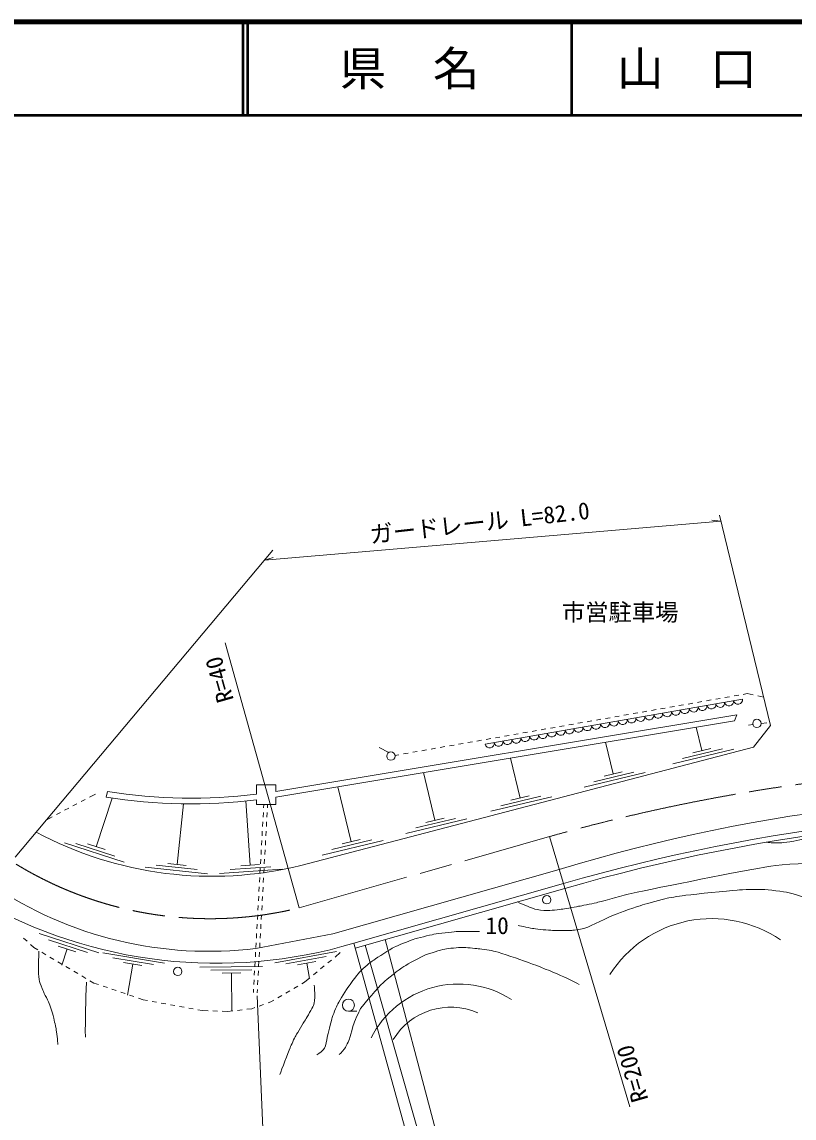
# Model space of a CAD drawing. Units: millimetres, scale not verified. Extents: x 40000 to 680000, y 20000 to 380000.
# Drawn here: x 274052 to 356875, y 262378 to 380000 of the extents above; entities that cross this region are included whole.
import ezdxf
from ezdxf.enums import TextEntityAlignment as Align

# ---------------------------------------------------------------- set-up
doc = ezdxf.new("R2010")
doc.units = ezdxf.units.MM
doc.header["$LTSCALE"] = 1000
doc.linetypes.add('CHAIN', pattern=[18.5, 12, -1.5, 3.5, -1.5])
for name, color, linetype, lineweight in [('M-BMK', 2, 'CHAIN', 13), ('M-STR-HTXT', 7, 'Continuous', 13), ('M-TTL', 2, 'Continuous', 140), ('M-TTL-LINE', 7, 'Continuous', 50), ('M-TTL-TXT', 7, 'Continuous', 13), ('M-WORK', 1, 'Continuous', 13)]:
    doc.layers.add(name, color=color, linetype=linetype, lineweight=lineweight)
doc.styles.add('ＭＳ ゴシック', font='')
doc.styles.get('ＭＳ ゴシック').set_extended_font_data('MS Gothic')

msp = doc.modelspace()

# ---------------------------------------------------------------- linework, layer by layer
at = {"layer": 'M-BMK'}
msp.add_line((303778, 284926), (330634, 292579), dxfattribs=at)
for centre, radius, start, end in [((384811, 101099), 198997, 94.57466, 105.79814), ((294240, 323697), 39926, 238.61723, 283.82046)]:
    msp.add_arc(centre, radius, start, end, dxfattribs=at)
at = {"layer": 'M-STR-HTXT'}
for p, q in [((348872, 327081), (354357, 304497)), ((349028, 326441), (348049, 326539)), ((319524, 245531), (309648, 281132)), ((321394, 250016), (313007, 281524)), ((317276, 258438), (310871, 280915))]:
    msp.add_line(p, q, dxfattribs=at)
for points in [[(349028, 326441), (300064, 322246), (301010, 322513)], [(299277, 275487), (301132, 232025), (338799, 232025)]]:
    msp.add_lwpolyline(points, dxfattribs=at)
at = {"layer": 'M-TTL'}
msp.add_line((680000, 380000), (40000, 380000), dxfattribs=at)
at = {"layer": 'M-TTL-LINE'}
for p, q in [((297750, 380000), (297750, 370000)), ((298250, 380000), (298250, 370000)), ((333000, 380000), (333000, 370000)), ((40000, 370000), (680000, 370000))]:
    msp.add_line(p, q, dxfattribs=at)
at = {"layer": 'M-WORK'}
for p, q in [((273325, 290387), (300948, 323300)), ((295851, 313369), (303778, 284926)), ((351332, 307344), (323752, 302507)), ((346994, 307069), (346501, 306983)), ((347979, 307242), (347486, 307156)), ((348964, 307415), (348471, 307328)), ((349949, 307588), (349456, 307501)), ((350934, 307760), (350441, 307674)), ((351847, 307921), (351426, 307847)), ((352487, 307786), (351847, 307921)), ((353616, 307549), (352976, 307683)), ((353748, 307086), (353727, 307090)), ((340099, 305860), (339607, 305774)), ((341084, 306033), (340592, 305946)), ((342069, 306205), (341576, 306119)), ((343054, 306378), (342561, 306292)), ((344039, 306551), (343546, 306465)), ((345024, 306724), (344531, 306637)), ((346009, 306896), (345516, 306810)), ((301271, 297423), (350722, 305637)), ((301271, 296824), (350499, 305001)), ((333204, 304651), (332712, 304564)), ((334189, 304823), (333697, 304737)), ((335174, 304996), (334682, 304910)), ((336159, 305169), (335667, 305083)), ((337144, 305342), (336652, 305255)), ((338129, 305514), (337637, 305428)), ((339114, 305687), (338622, 305601)), ((350499, 305001), (350722, 305637)), ((353336, 304717), (353952, 304801)), ((327295, 303614), (326802, 303528)), ((328279, 303787), (327787, 303700)), ((329264, 303960), (328772, 303873)), ((330249, 304132), (329757, 304046)), ((331234, 304305), (330742, 304219)), ((332219, 304478), (331727, 304391)), ((346983, 301813), (346382, 304318)), ((351973, 304531), (352455, 304597)), ((320400, 302405), (319907, 302318)), ((321385, 302578), (320892, 302491)), ((322370, 302750), (321877, 302664)), ((323355, 302923), (322862, 302837)), ((324340, 303096), (323847, 303009)), ((325325, 303269), (324832, 303182)), ((326310, 303441), (325817, 303355)), ((337464, 299301), (336647, 302701)), ((313416, 301615), (312355, 302136)), ((314490, 301368), (314069, 301294)), ((315475, 301541), (314982, 301455)), ((316460, 301714), (315967, 301627)), ((317445, 301886), (316952, 301800)), ((318430, 302059), (317937, 301973)), ((319415, 302232), (318922, 302146)), ((350408, 301957), (343866, 300386)), ((349199, 302006), (344921, 300978)), ((347955, 302046), (346011, 301580)), ((327481, 296723), (326453, 301007)), ((318358, 294343), (317130, 299459)), ((340889, 299444), (334347, 297874)), ((339680, 299494), (335401, 298466)), ((338436, 299534), (336491, 299067)), ((299222, 297132), (299222, 298143)), ((299222, 298143), (301271, 298143)), ((301271, 298143), (301271, 297423)), ((309368, 292029), (307950, 297934)), ((280842, 296572), (280400, 296339)), ((281930, 297148), (281284, 296806)), ((282029, 291492), (283728, 296720)), ((283243, 297411), (283078, 296820)), ((299222, 296028), (299222, 296538)), ((301271, 296824), (301271, 296028)), ((330907, 296866), (324364, 295296)), ((329698, 296915), (325419, 295888)), ((328454, 296956), (326509, 296489)), ((279074, 295637), (278632, 295404)), ((279958, 296105), (279516, 295871)), ((290688, 289597), (291373, 296109)), ((298548, 289526), (298067, 296407)), ((301271, 296028), (299222, 296028)), ((299994, 296028), (299974, 295668)), ((300403, 296028), (300383, 295658)), ((277306, 294702), (276659, 294360)), ((278190, 295170), (277748, 294936)), ((299891, 294170), (299864, 293671)), ((299947, 295168), (299919, 294669)), ((300300, 294160), (300273, 293661)), ((300355, 295159), (300328, 294659)), ((321784, 294486), (315241, 292916)), ((320575, 294535), (316296, 293508)), ((319331, 294576), (317386, 294109)), ((299836, 293171), (299809, 292672)), ((300245, 293162), (300217, 292663)), ((285025, 289824), (278626, 291903)), ((284020, 290498), (279835, 291858)), ((282980, 291183), (281078, 291801)), ((299781, 292173), (299753, 291674)), ((300190, 292163), (300162, 291664)), ((312793, 292173), (306251, 290602)), ((311584, 292222), (307306, 291195)), ((310340, 292262), (308395, 291796)), ((339267, 263596), (330634, 292579)), ((299726, 291174), (299698, 290675)), ((300134, 291165), (300107, 290666)), ((292842, 289039), (288466, 289499)), ((291683, 289492), (289694, 289701)), ((299545, 289596), (297550, 289456)), ((299670, 290176), (299643, 289677)), ((300079, 290166), (300052, 289667)), ((293965, 288589), (287274, 289292)), ((301950, 289102), (295238, 288633)), ((300765, 289350), (296376, 289044)), ((299560, 288179), (299532, 287680)), ((299615, 289178), (299588, 288678)), ((300024, 289168), (299996, 288669)), ((307409, 282140), (331683, 289057)), ((299505, 287181), (299477, 286681)), ((299914, 287171), (299886, 286672)), ((299969, 288169), (299941, 287670)), ((309648, 281132), (332135, 287540)), ((309793, 280608), (332290, 287019)), ((299450, 286182), (299422, 285683)), ((299858, 286172), (299831, 285673)), ((299394, 285184), (299367, 284684)), ((299803, 285174), (299776, 284675)), ((299339, 284185), (299312, 283686)), ((299748, 284175), (299720, 283676)), ((299284, 283187), (299256, 282687)), ((299693, 283177), (299665, 282678)), ((274599, 281356), (274234, 281698)), ((275895, 282190), (282294, 280111)), ((276900, 281517), (281085, 280157)), ((299140, 280587), (307409, 282140)), ((299174, 281190), (299146, 280690)), ((299229, 282188), (299201, 281689)), ((299582, 281180), (299555, 280681)), ((299638, 282179), (299610, 281679)), ((275336, 280665), (274963, 281014)), ((275753, 280419), (275336, 280665)), ((276614, 279911), (276183, 280165)), ((277940, 280832), (279842, 280214)), ((278891, 280523), (278324, 278778)), ((282725, 280105), (289360, 278995)), ((299118, 280191), (299091, 279692)), ((299527, 280182), (299499, 279682)), ((301168, 279028), (307783, 280254)), ((308204, 280130), (307635, 279659)), ((277475, 279403), (277044, 279657)), ((278336, 278895), (277906, 279149)), ((283818, 279588), (288158, 278862)), ((284947, 279064), (286920, 278734)), ((285934, 278899), (285376, 275569)), ((299063, 279193), (299035, 278694)), ((299472, 279183), (299444, 278684)), ((302373, 278916), (306699, 279718)), ((303613, 278810), (305579, 279174)), ((304596, 278992), (304899, 277354)), ((307250, 279340), (306865, 279021)), ((279198, 278387), (278767, 278641)), ((280059, 277879), (279628, 278133)), ((280920, 277370), (280490, 277624)), ((293146, 278575), (299874, 278634)), ((294313, 278256), (298713, 278294)), ((295516, 277936), (297515, 277953)), ((296516, 277945), (296551, 273843)), ((299008, 278194), (298980, 277695)), ((299417, 278185), (299389, 277685)), ((305709, 278065), (305324, 277746)), ((306480, 278702), (306095, 278384)), ((281768, 276870), (281351, 277116)), ((282279, 276696), (281768, 276870)), ((283226, 276374), (282752, 276535)), ((298953, 277196), (298925, 276697)), ((299361, 277186), (299334, 276687)), ((303647, 276532), (303215, 276278)), ((304370, 276956), (304078, 276785)), ((304939, 277427), (304370, 276956)), ((284172, 276052), (283699, 276213)), ((285119, 275730), (284646, 275891)), ((286066, 275407), (285592, 275569)), ((287050, 275072), (286539, 275246)), ((298897, 276197), (298878, 275837)), ((299306, 276188), (299286, 275818)), ((301922, 275519), (301491, 275266)), ((302784, 276025), (302353, 275772)), ((287518, 274987), (287050, 275072)), ((288501, 274808), (288010, 274897)), ((289485, 274628), (288993, 274718)), ((290469, 274449), (289977, 274539)), ((291453, 274270), (290961, 274359)), ((292437, 274090), (291945, 274180)), ((298718, 274114), (298174, 274051)), ((299036, 274227), (298718, 274114)), ((299978, 274561), (299507, 274394)), ((300767, 274841), (300449, 274728)), ((301060, 275013), (300767, 274841)), ((293396, 273915), (292928, 274001)), ((294018, 273893), (293396, 273915)), ((295018, 273857), (294518, 273875)), ((296140, 273816), (295517, 273839)), ((296684, 273879), (296140, 273816)), ((297677, 273994), (297180, 273936)), ((309073, 273850), (309980, 273850))]:
    msp.add_line(p, q, dxfattribs=at)
msp.add_lwpolyline([(303972, 289480), (352506, 302183), (354357, 304497)], dxfattribs=at)
for centre, radius in [((352886, 304724), 450), ((313626, 301217), 450), ((330351, 285808), 450), ((290770, 278114), 450), ((309073, 274498), 648)]:
    msp.add_circle(centre, radius, dxfattribs=at)
for centre, radius, start, end in [((348954, 306927), 483, 189.94828, 9.94828), ((349905, 307094), 483, 189.94828, 9.94828), ((350856, 307261), 483, 189.94828, 9.94828), ((342297, 305759), 483, 189.94828, 9.94828), ((343248, 305926), 483, 189.94828, 9.94828), ((344199, 306093), 483, 189.94828, 9.94828), ((345150, 306260), 483, 189.94828, 9.94828), ((346101, 306427), 483, 189.94828, 9.94828), ((347052, 306594), 483, 189.94828, 9.94828), ((348003, 306760), 483, 189.94828, 9.94828), ((335640, 304592), 483, 189.94828, 9.94828), ((336591, 304759), 483, 189.94828, 9.94828), ((337542, 304925), 483, 189.94828, 9.94828), ((338493, 305092), 483, 189.94828, 9.94828), ((339444, 305259), 483, 189.94828, 9.94828), ((340395, 305426), 483, 189.94828, 9.94828), ((341346, 305593), 483, 189.94828, 9.94828), ((328983, 303424), 483, 189.94828, 9.94828), ((329934, 303591), 483, 189.94828, 9.94828), ((330885, 303758), 483, 189.94828, 9.94828), ((331836, 303925), 483, 189.94828, 9.94828), ((332787, 304091), 483, 189.94828, 9.94828), ((333738, 304258), 483, 189.94828, 9.94828), ((334689, 304425), 483, 189.94828, 9.94828), ((324228, 302590), 483, 189.94828, 9.94828), ((325179, 302757), 483, 189.94828, 9.94828), ((326130, 302924), 483, 189.94828, 9.94828), ((327081, 303091), 483, 189.94828, 9.94828), ((328032, 303257), 483, 189.94828, 9.94828), ((292149, 353914), 57810, 260.97254, 277.02753), ((292221, 353923), 57220, 260.97254, 277.02753), ((384784, 115142), 181841, 85.63228, 106.97887), ((386351, 100946), 194311, 86.39949, 106.20156), ((386358, 100945), 193770, 86.39949, 106.20239), ((294435, 328250), 39926, 241.80309, 283.82046), ((294049, 321785), 41512, 235.95301, 277.04411), ((294947, 330407), 51421, 240.26121, 286.61221), ((348057, 270808), 12974, 55.4065, 147.41394), ((406044, 271496), 125192, 177.50317, 180.2053), ((320887, 266278), 10485, 57.27601, 153.35353), ((320040, 267081), 7197, 66.18331, 148.92378)]:
    msp.add_arc(centre, radius, start, end, dxfattribs=at)
for points, knots in [([(400870, 283260), (400456, 283711), (399186, 285040), (398755, 285475), (398261, 285972), (396763, 287450), (396243, 287921), (395724, 288390), (394141, 289771), (393565, 290168), (393025, 290541), (391285, 291478), (390690, 291755), (390185, 291989), (388624, 292606), (388078, 292713), (387198, 292886), (384511, 293096), (383616, 293143), (382764, 293188), (380205, 293192), (379352, 293176), (378089, 293152), (374300, 293020), (373039, 292945), (372309, 292901), (370131, 292642), (369403, 292581), (368855, 292536), (367209, 292411), (366659, 292416), (365706, 292424), (362852, 292625), (361900, 292647), (361457, 292658), (360126, 292621), (359685, 292581), (359288, 292545), (358109, 292336), (357716, 292267), (357499, 292229), (356854, 292083), (356637, 292048), (356422, 292012), (355774, 291927), (355557, 291913), (355359, 291900), (354761, 291897), (354562, 291913), (354397, 291926), (354160, 291948), (353883, 291974)], [0, 0, 0, 0, 1, 1, 1, 2, 2, 2, 3, 3, 3, 4, 4, 4, 5, 5, 5, 6, 6, 6, 7, 7, 7, 8, 8, 8, 9, 9, 9, 10, 10, 10, 11, 11, 11, 12, 12, 12, 13, 13, 13, 14, 14, 14, 15, 15, 15, 16, 16, 16, 17, 17, 17, 17]), ([(397995, 283690), (397615, 284251), (396320, 285827), (395843, 286309), (395349, 286808), (393718, 288150), (393159, 288576), (392739, 288897), (391421, 289783), (390958, 290037), (390574, 290249), (389356, 290755), (388941, 290897), (388620, 291007), (387625, 291243), (387289, 291293), (386876, 291356), (385624, 291459), (385206, 291459), (384782, 291459), (383510, 291363), (383091, 291293), (382667, 291223), (381416, 290900), (381008, 290765), (380482, 290589), (378957, 289913), (378430, 289740), (377852, 289549), (376083, 289081), (375489, 288947), (375116, 288863), (373985, 288670), (373604, 288649), (373149, 288624), (371778, 288672), (371324, 288715), (370236, 288818), (366987, 289242), (365903, 289376), (365281, 289453), (363420, 289722), (362796, 289773), (362288, 289815), (360759, 289861), (360251, 289839), (359072, 289788), (355532, 289597), (354367, 289409), (351358, 288926), (342395, 287113), (339412, 286488), (338689, 286337), (336560, 285707), (335842, 285530), (335462, 285436), (334310, 285207), (333925, 285133), (333556, 285062), (332447, 284853), (332074, 284802), (331719, 284754), (330648, 284637), (330289, 284637), (330043, 284637), (329299, 284721), (329066, 284802), (328695, 284933), (327920, 285255), (327203, 285569)], [0, 0, 0, 0, 1, 1, 1, 2, 2, 2, 3, 3, 3, 4, 4, 4, 5, 5, 5, 6, 6, 6, 7, 7, 7, 8, 8, 8, 9, 9, 9, 10, 10, 10, 11, 11, 11, 12, 12, 12, 13, 13, 13, 14, 14, 14, 15, 15, 15, 16, 16, 16, 17, 17, 17, 18, 18, 18, 19, 19, 19, 20, 20, 20, 21, 21, 21, 22, 22, 22, 23, 23, 23, 23]), ([(327269, 283059), (327604, 282968), (328625, 282755), (328968, 282705), (329363, 282646), (330554, 282534), (330952, 282516), (331367, 282496), (332615, 282488), (333029, 282516), (333316, 282535), (334176, 282653), (334446, 282752), (335099, 282991), (336965, 283931), (337610, 284192), (338204, 284432), (340020, 285063), (340632, 285254), (341154, 285418), (342742, 285843), (343276, 285963), (343673, 286051), (344879, 286246), (345283, 286293), (346382, 286422), (349685, 286762), (350789, 286846), (351323, 286886), (352931, 286940), (353466, 286912), (354045, 286881), (355779, 286686), (356342, 286548), (356986, 286391), (358879, 285747), (359469, 285444), (360221, 285058), (362351, 283660), (363005, 283124)], [0, 0, 0, 0, 1, 1, 1, 2, 2, 2, 3, 3, 3, 4, 4, 4, 5, 5, 5, 6, 6, 6, 7, 7, 7, 8, 8, 8, 9, 9, 9, 10, 10, 10, 11, 11, 11, 12, 12, 12, 13, 13, 13, 13]), ([(305681, 269177), (305885, 269261), (306403, 269706), (306517, 269894), (306638, 270094), (306744, 270801), (306800, 271028), (306900, 271429), (307172, 272640), (307296, 273035), (307399, 273364), (307774, 274333), (307933, 274640), (308144, 275045), (308878, 276201), (309137, 276576), (309369, 276911), (310107, 277887), (310389, 278181), (310639, 278443), (311486, 279130), (311782, 279338), (312205, 279636), (313518, 280469), (313977, 280708), (314367, 280910), (315591, 281398), (316008, 281534), (316448, 281677), (317796, 282017), (318251, 282101), (318723, 282187), (320156, 282355), (320635, 282384), (321135, 282414), (322640, 282419), (323140, 282393)], [0, 0, 0, 0, 1, 1, 1, 2, 2, 2, 3, 3, 3, 4, 4, 4, 5, 5, 5, 6, 6, 6, 7, 7, 7, 8, 8, 8, 9, 9, 9, 10, 10, 10, 11, 11, 11, 12, 12, 12, 12]), ([(277920, 270259), (277892, 270606), (277764, 271640), (277707, 271983), (277660, 272264), (277472, 273100), (277400, 273376), (277340, 273606), (277136, 274289), (277046, 274509), (276913, 274834), (276432, 275770), (276291, 276091), (276209, 276276), (275983, 276839), (275936, 277035), (275888, 277239), (275820, 277865), (275818, 278074), (275816, 278498), (275843, 279515), (275874, 280293)], [0, 0, 0, 0, 1, 1, 1, 2, 2, 2, 3, 3, 3, 4, 4, 4, 5, 5, 5, 6, 6, 6, 7, 7, 7, 7]), ([(333814, 276727), (333317, 276986), (331798, 277707), (331283, 277929), (330667, 278194), (328796, 278929), (328166, 279156), (327502, 279396), (325496, 280082), (324814, 280266), (324458, 280362), (323361, 280505), (322996, 280549), (322657, 280590), (321637, 280696), (321296, 280691), (320916, 280686), (319779, 280579), (319407, 280502), (318987, 280416), (317751, 280046), (317356, 279878), (316868, 279670), (315457, 278920), (315011, 278630), (314541, 278324), (313195, 277299), (312792, 276907), (312265, 276393), (310807, 274724), (310384, 274121), (310158, 273799), (309719, 272695), (309581, 272327), (309496, 272098), (309354, 271377), (309274, 271146), (309188, 270898), (308890, 270167), (308755, 269942), (308651, 269770), (308251, 269312), (308094, 269186)], [0, 0, 0, 0, 1, 1, 1, 2, 2, 2, 3, 3, 3, 4, 4, 4, 5, 5, 5, 6, 6, 6, 7, 7, 7, 8, 8, 8, 9, 9, 9, 10, 10, 10, 11, 11, 11, 12, 12, 12, 13, 13, 13, 14, 14, 14, 14]), ([(305397, 276638), (305433, 276423), (305475, 275770), (305468, 275552), (305461, 275333), (305406, 274670), (305327, 274466), (305199, 274137), (304632, 273236), (304453, 272931), (304249, 272584), (303606, 271561), (303414, 271208), (303280, 270961), (302930, 270193), (302824, 269933), (302590, 269362), (301924, 267633), (301714, 267053)], [0, 0, 0, 0, 1, 1, 1, 2, 2, 2, 3, 3, 3, 4, 4, 4, 5, 5, 5, 6, 6, 6, 6])]:
    msp.add_open_spline(points, degree=3, knots=knots, dxfattribs=at)

# ---------------------------------------------------------------- texts
at = {"layer": 'M-STR-HTXT', "style": 'ＭＳ ゴシック'}
msp.add_text('ガードレール L=82.0', height=1833, rotation=6.371, dxfattribs=at).set_placement((323310, 324827), align=Align.BOTTOM_CENTER)
msp.add_text('市営駐車場', height=1833, dxfattribs=at).set_placement((338219, 315191), align=Align.BOTTOM_CENTER)
at = {"layer": 'M-TTL-TXT', "style": 'ＭＳ ゴシック'}
for s, p in [('県\u3000名', (315625, 375000)), ('山\u3000口\u3000県', (350375, 375000))]:
    msp.add_text(s, height=3666, dxfattribs=at).set_placement(p, align=Align.MIDDLE_CENTER)
at = {"layer": 'M-WORK', "style": 'ＭＳ ゴシック'}
for s, rotation, p in [('R=40', 105.998, (296635, 309830)), ('10', 359.998, (325028, 281568)), ('R=200', 105.998, (340928, 267549))]:
    msp.add_text(s, height=1833, rotation=rotation, dxfattribs=at).set_placement(p, align=Align.BOTTOM_CENTER)

doc.saveas('drawing.dxf')
